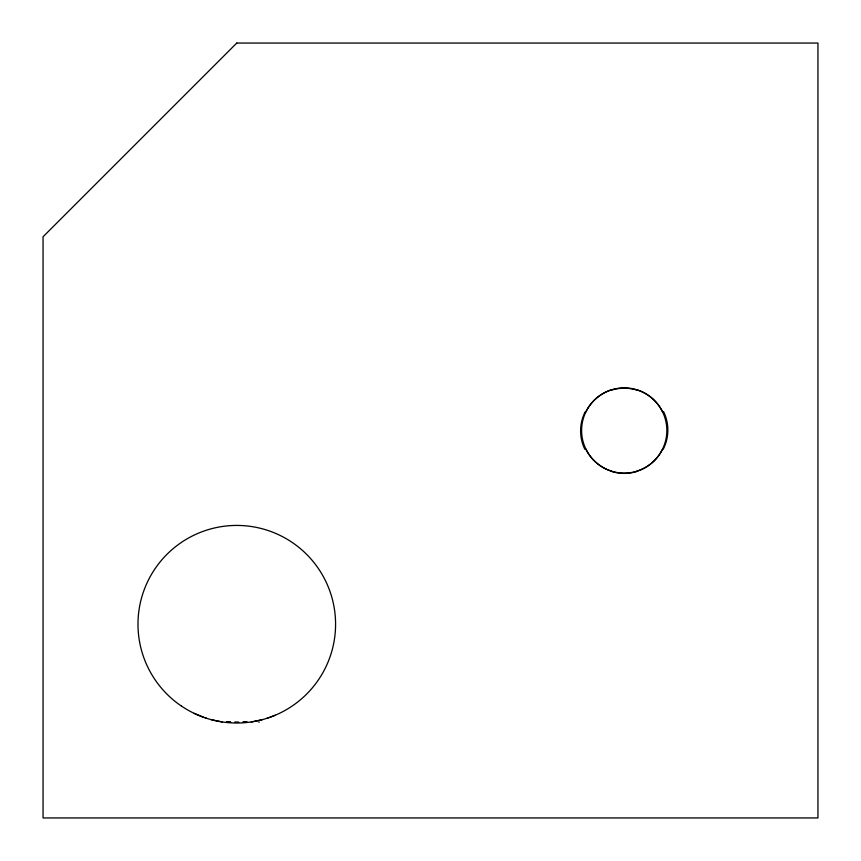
<?xml version="1.0" encoding="UTF-8"?>
<svg xmlns="http://www.w3.org/2000/svg" width="861" height="861" viewBox="0 0 861 861"><rect width="100%" height="100%" fill="white"/><g stroke="black" fill="none" stroke-linecap="round" stroke-linejoin="round"><path stroke-width="1.29" d="M585.76 412.161C590.786 401.495 600.451 393.165 611.73 389.753M662.69 448.839C657.664 459.505 647.999 467.835 636.72 471.247M275.24 715.222L269.697 717.374M266.921 718.311L268.352 717.848M262.239 719.688L251.261 721.959M222.289 721.959L211.311 719.688M205.198 717.848L206.629 718.311M636.72 389.753C647.999 393.165 657.664 401.495 662.69 412.161M611.73 471.247C600.451 467.835 590.786 459.505 585.76 448.839M203.853 717.374L194.166 713.36M246.849 721.905A39.574 14.519 0.4 0 1 242.856 722.196A39.574 14.519 -0.4 0 0 246.773 721.809M226.777 721.809A39.574 14.519 0.4 0 0 230.726 722.131A39.574 14.519 -0.4 0 1 226.701 721.905M258.795 722.196A39.767 1.238 -19.5 0 1 259.279 722.035M611.827 390.022A39.574 36.216 0 0 1 636.623 390.022M663.562 411.666A39.757 37.453 -84.7 0 1 663.261 449.162M636.817 471.527A39.574 36.819 0.9 0 1 611.654 471.473M584.888 449.334A39.757 37.453 -84.7 0 1 585.189 411.838M236.775 43.05L43.05 236.775L43.05 817.95L817.95 817.95L817.95 43.05L236.775 43.05M181.402 706.042A98.8 98.8 0 0 0 335.327 631.274A98.8 98.8 0 0 0 193.607 535.359A98.8 98.8 0 0 0 181.402 706.042M234.741 722.304A39.574 14.519 0.4 0 0 238.809 722.325A39.574 14.519 -0.4 0 1 234.741 722.325M599.687 465.349A42.62 42.62 0 0 0 666.672 434.331A42.62 42.62 0 0 0 606.316 391.82A42.62 42.62 0 0 0 599.687 465.349"/></g></svg>
